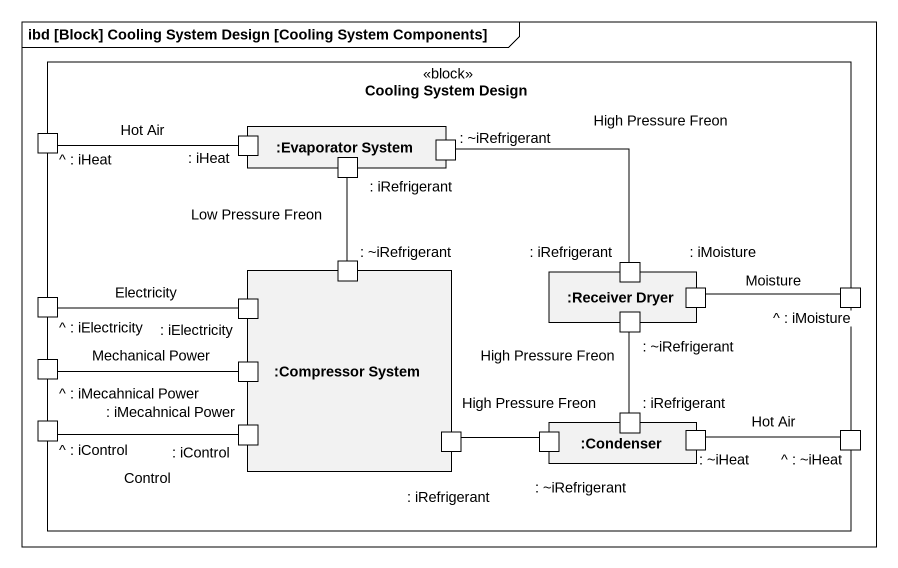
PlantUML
@startuml
mainframe ibd [Block] Cooling System Design [Cooling System Components]
rectangle "Cooling System Design" as Cooling_System_Design <<block>> {
  port "^ : iHeat" as iHeat
  rectangle ":Evaporator System" as Evaporator_System {
    port ": iHeat" as iHeat_2
    port ": ~iRefrigerant" as iRefrigerant
    port ": iRefrigerant" as iRefrigerant_2
  }
  port "^ : iElectricity" as iElectricity
  rectangle ":Compressor System" as Compressor_System {
    port ": ~iRefrigerant" as iRefrigerant_3
    port ": iElectricity" as iElectricity_2
    port ": iMecahnical Power" as iMecahnical_Power_2
    port ": iControl" as iControl_2
    port ": iRefrigerant" as iRefrigerant_6
  }
  rectangle ":Receiver Dryer" as Receiver_Dryer {
    port ": iRefrigerant" as iRefrigerant_4
    port ": ~iRefrigerant" as iRefrigerant_5
    port ": iMoisture" as iMoisture
  }
  port "^ : iMoisture" as iMoisture_2
  port "^ : iMecahnical Power" as iMecahnical_Power
  port "^ : iControl" as iControl
  rectangle ":Condenser" as Condenser {
    port ": ~iRefrigerant" as iRefrigerant_7
    port ": iRefrigerant" as iRefrigerant_8
    port ": ~iHeat" as iHeat_3
  }
  port "^ : ~iHeat" as iHeat_4
}
iHeat -right- iHeat_2 : Hot Air
iRefrigerant_2 -- iRefrigerant_3 : Low Pressure Freon
iRefrigerant_4 -up- iRefrigerant : High Pressure Freon
iElectricity -right- iElectricity_2 : Electricity
iMoisture_2 -left- iMoisture : Moisture
iMecahnical_Power -right- iMecahnical_Power_2 : Mechanical Power
iControl -right- iControl_2 : Control
iRefrigerant_6 -right- iRefrigerant_7 : High Pressure Freon
iRefrigerant_8 -up- iRefrigerant_5 : High Pressure Freon
iHeat_4 -left- iHeat_3 : Hot Air
@enduml
